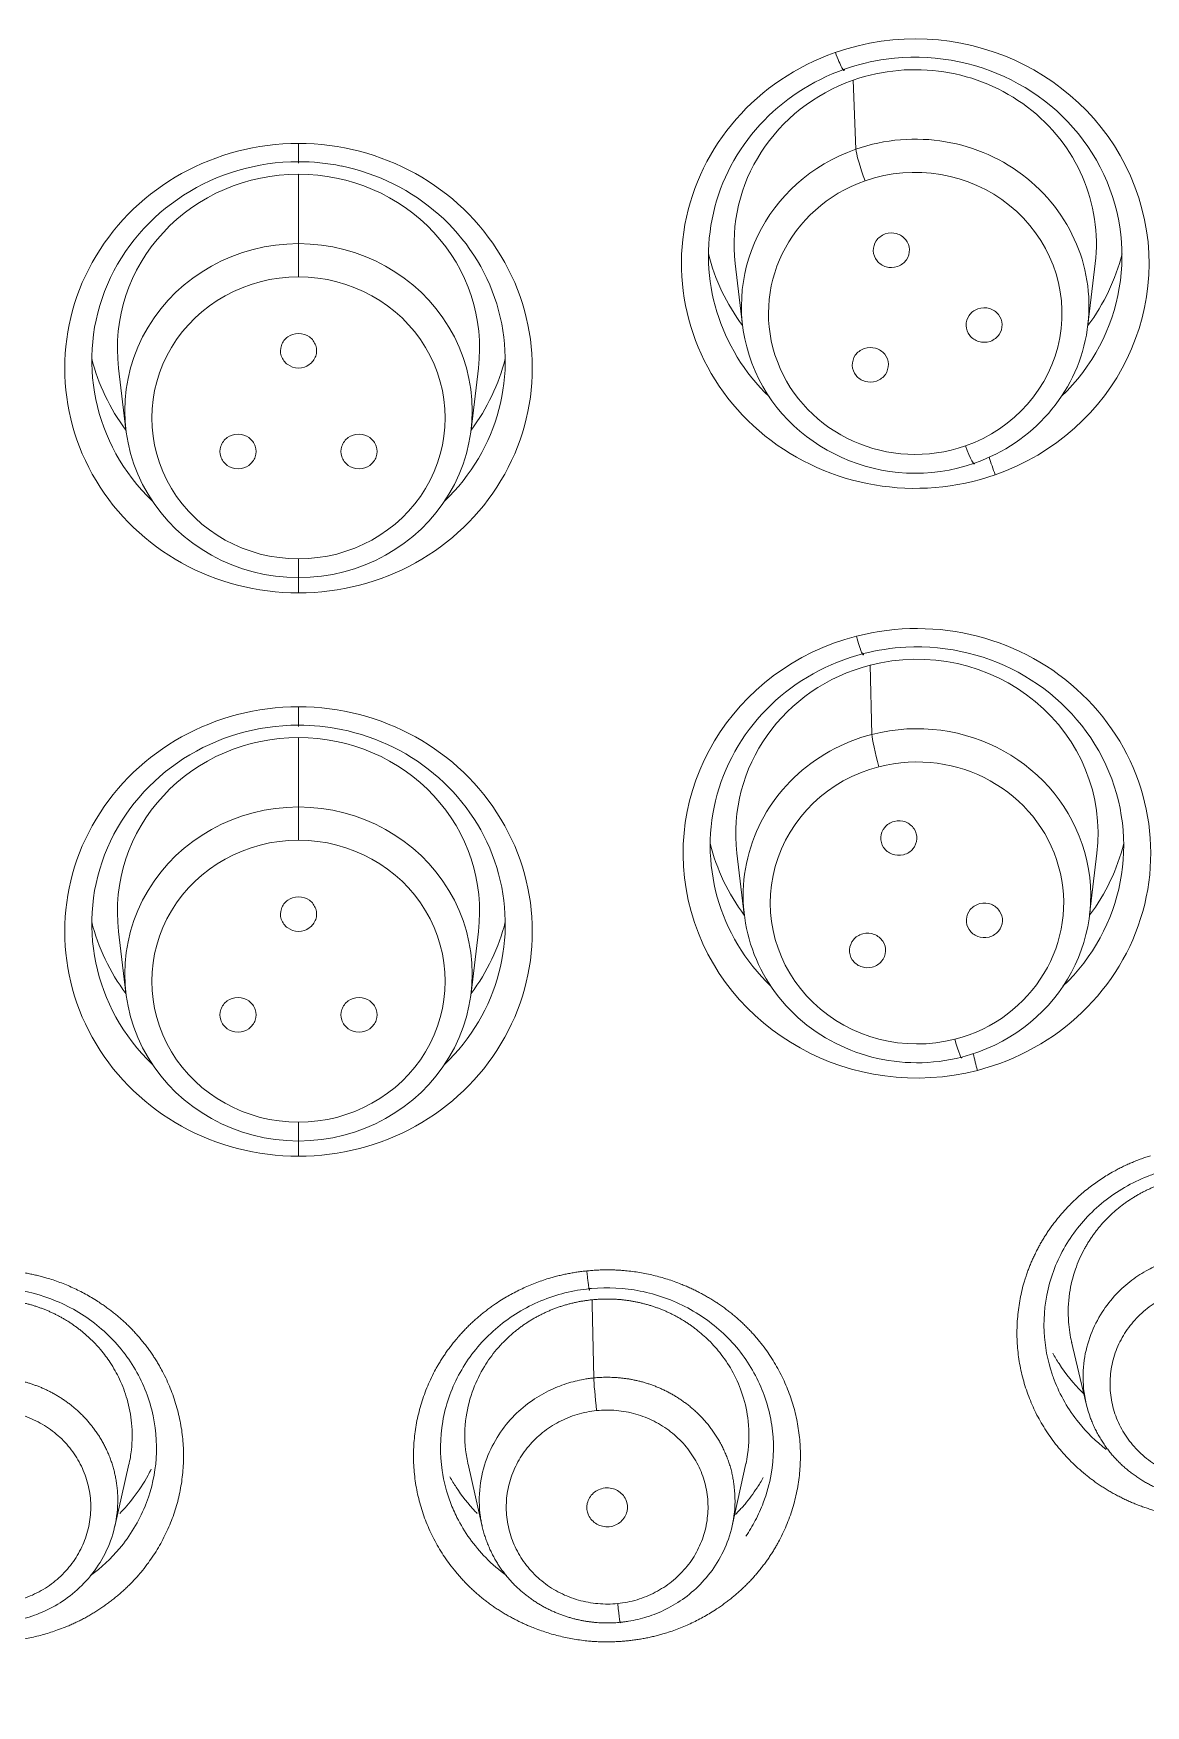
# Model space of a CAD drawing. Extents: x 19821 to 22981, y -91 to 2224.
# Drawn here: x 20741.99 to 20754.33, y 1179.02 to 1197.56 of the extents above; entities that cross this region are included whole.
import ezdxf

# ---------------------------------------------------------------- set-up
doc = ezdxf.new("R2010")
doc.units = 0
doc.header["$LTSCALE"] = 10
doc.header["$MEASUREMENT"] = 0
doc.layers.add('1', color=7, linetype='CONTINUOUS')

msp = doc.modelspace()

# ---------------------------------------------------------------- linework, layer by layer
at = {"layer": '1', "color": 7, "linetype": 'Continuous', "lineweight": 13}
for p, q in [((20751.084, 1197.043), (20751.112, 1196.277)), ((20744.931, 1196.124), (20744.931, 1196.341)), ((20744.931, 1196), (20744.931, 1195.23)), ((20744.931, 1195.23), (20744.931, 1194.861)), ((20744.931, 1191.515), (20744.931, 1191.733)), ((20744.931, 1191.356), (20744.931, 1191.524)), ((20751.27, 1190.554), (20751.291, 1189.786)), ((20744.931, 1189.875), (20744.931, 1190.093)), ((20744.931, 1189.752), (20744.931, 1188.981)), ((20744.931, 1188.981), (20744.931, 1188.613)), ((20744.931, 1185.267), (20744.931, 1185.484)), ((20744.931, 1185.107), (20744.931, 1185.276))]:
    msp.add_line(p, q, dxfattribs=at)
at = {"layer": '1', "color": 7, "linetype": 'Continuous', "lineweight": 18}
for p, q in [((20749.775, 1195.009), (20749.857, 1194.326)), ((20753.686, 1194.326), (20753.767, 1195.009)), ((20742.935, 1193.849), (20743.016, 1193.166)), ((20746.846, 1193.166), (20746.927, 1193.849)), ((20749.794, 1188.469), (20749.875, 1187.786)), ((20753.704, 1187.786), (20753.786, 1188.469)), ((20742.935, 1187.601), (20743.016, 1186.918)), ((20746.846, 1186.918), (20746.927, 1187.601)), ((20753.505, 1183.049), (20753.667, 1182.36)), ((20742.893, 1181), (20743.051, 1181.691)), ((20746.811, 1181.691), (20746.969, 1181)), ((20749.741, 1181.008), (20749.894, 1181.701))]:
    msp.add_line(p, q, dxfattribs=at)
for centre, major_axis, ratio, start_param, end_param in [((20744.931, 1212.247), (-60.5, 0), 0.961262, 4.72417, 7.004197), ((20744.931, 1212.247), (-60.5, 0), 0.961262, 2.420581, 4.712389), ((20744.931, 1212.384), (60, 0), 0.961262, 1.582577, 4.712389), ((20744.931, 1212.384), (60, 0), 0.961262, 4.72417, 7.853982), ((20744.931, 1212.384), (-59.925, 0), 0.961262, 4.712389, 7.853982), ((20744.931, 1212.384), (-59.925, 0), 0.961262, 1.570796, 4.712389), ((20751.771, 1195.093), (2.293, 0), 0.961262, 5.496749, 7.995196), ((20751.771, 1195.093), (2.293, 0), 0.961262, 1.919862, 3.928054), ((20751.771, 1195.093), (2.293, 0), 0.961262, 1.71201, 1.919862), ((20751.771, 1195.228), (-2.009, 0), 0.961262, 3.027666, 5.061455), ((20751.771, 1195.228), (-2.009, 0), 0.961262, 5.061455, 6.397172), ((20751.771, 1194.536), (-1.927, 0), 0.961262, 1.919862, 5.061455), ((20751.771, 1194.536), (-1.927, 0), 0.961262, 5.061455, 8.203047), ((20744.931, 1193.934), (2.293, 0), 0.961262, 1.570796, 3.928057), ((20744.931, 1193.934), (2.293, 0), 0.961262, 1.362944, 1.570796), ((20744.931, 1193.934), (2.293, 0), 0.961262, 5.496752, 7.64613), ((20744.931, 1194.069), (-2.009, 0), 0.961262, 4.712389, 6.397117), ((20744.931, 1194.069), (-2.009, 0), 0.961262, 3.027661, 4.712389), ((20744.931, 1193.377), (-1.927, 0), 0.961262, 4.712389, 7.853982), ((20744.931, 1193.377), (-1.927, 0), 0.961262, 1.570796, 4.712389), ((20751.771, 1195.646), (2.359, 0), 0.961262, 3.377905, 3.765548), ((20751.771, 1195.646), (2.359, 0), 0.961262, 5.659241, 6.046884), ((20744.931, 1194.487), (2.359, 0), 0.961262, 3.37785, 3.765543), ((20744.931, 1194.487), (2.359, 0), 0.961262, 5.659236, 6.046928), ((20751.79, 1188.553), (2.293, 0), 0.961262, 1.832596, 3.92802), ((20751.79, 1188.553), (2.293, 0), 0.961262, 1.624744, 1.832596), ((20751.79, 1188.689), (-2.009, 0), 0.961262, 3.027628, 4.974188), ((20751.79, 1188.553), (2.293, 0), 0.961262, 5.496715, 7.907929), ((20751.79, 1188.689), (-2.009, 0), 0.961262, 4.974188, 6.397183), ((20751.79, 1187.997), (-1.927, 0), 0.961262, 1.832596, 4.974188), ((20744.931, 1187.685), (2.293, 0), 0.961262, 1.570796, 3.928057), ((20744.931, 1187.821), (-2.009, 0), 0.961262, 4.712389, 6.397117), ((20744.931, 1187.685), (2.293, 0), 0.961262, 1.362944, 1.570796), ((20744.931, 1187.821), (-2.009, 0), 0.961262, 3.027661, 4.712389), ((20744.931, 1187.685), (2.293, 0), 0.961262, 5.496706, 7.64613), ((20751.79, 1187.997), (-1.927, 0), 0.961262, 4.974188, 8.115781), ((20744.931, 1187.129), (-1.927, 0), 0.961262, 4.712389, 7.853982), ((20744.931, 1187.129), (-1.927, 0), 0.961262, 1.570796, 4.712389), ((20751.79, 1189.106), (2.359, 0), 0.961262, 3.377916, 3.765559), ((20751.79, 1189.106), (2.359, 0), 0.961262, 5.659252, 6.046895), ((20744.931, 1188.238), (2.359, 0), 0.961262, 3.37785, 3.765543), ((20744.931, 1188.238), (2.359, 0), 0.961262, 5.659236, 6.046928), ((20748.237, 1182.369), (0.03, -0.298), 0.028837, 3.490591, 4.990125), ((20748.471, 1180.229), (-0.03, 0.298), 0.028787, 1.848666, 3.365644)]:
    msp.add_ellipse(centre, major_axis=major_axis, ratio=ratio, start_param=start_param, end_param=end_param, dxfattribs=at)
at = {"layer": '1', "color": 7, "linetype": 'Continuous', "lineweight": 13}
for centre, major_axis, ratio, start_param, end_param in [((20744.931, 1212.247), (59.425, 0), 0.961262, 1.570796, 4.70194), ((20744.931, 1212.247), (-59.425, 0), 0.961262, 1.570796, 4.70194), ((20744.931, 1212.247), (57.948, 0), 0.961262, 1.579187, 4.712389), ((20744.931, 1212.247), (-57.948, 0), 0.961262, 1.579187, 4.712389), ((20744.931, 1212.291), (57.403, 0), 0.961262, 1.579486, 4.712389), ((20744.931, 1212.291), (57.403, 0), 0.961262, 4.721079, 7.853982), ((20751.771, 1195.008), (2.593, 0), 0.961262, 5.061455, 8.203047), ((20751.771, 1195.008), (2.593, 0), 0.961262, 1.919862, 5.061455), ((20750.885, 1197.433), (0.099, -0.283), 0.094274, 4.97559, 6.578984), ((20744.931, 1193.848), (2.593, 0), 0.961262, 1.570796, 4.712389), ((20744.931, 1193.848), (2.593, 0), 0.961262, 4.712389, 7.853982), ((20751.215, 1196.009), (-0.099, 0.283), 0.094274, 0.295799, 1.833998), ((20751.771, 1194.456), (-1.627, 0), 0.961262, 1.919862, 5.061455), ((20751.771, 1194.456), (-1.627, 0), 0.961262, 5.061455, 8.203047), ((20744.931, 1193.297), (-1.627, 0), 0.961262, 4.712389, 7.853982), ((20744.931, 1193.297), (-1.627, 0), 0.961262, 1.570796, 4.712389), ((20752.328, 1193.069), (0.099, -0.283), 0.094274, 4.97559, 6.51379), ((20752.658, 1192.748), (-0.099, 0.283), 0.094274, 1.131111, 1.833998), ((20751.79, 1188.468), (2.593, 0), 0.961262, 4.974188, 8.115781), ((20751.79, 1188.468), (2.593, 0), 0.961262, 1.832596, 4.974188), ((20751.119, 1190.958), (0.075, -0.291), 0.07134, 4.98259, 6.585984), ((20744.931, 1187.6), (2.593, 0), 0.961262, 1.570796, 4.712389), ((20744.931, 1187.6), (2.593, 0), 0.961262, 4.712389, 7.853982), ((20751.369, 1189.511), (-0.075, 0.291), 0.07134, 0.302798, 1.840998), ((20751.79, 1187.917), (-1.627, 0), 0.961262, 1.832596, 4.974188), ((20751.79, 1187.917), (-1.627, 0), 0.961262, 4.974188, 8.115781), ((20744.931, 1187.049), (-1.627, 0), 0.961262, 4.712389, 7.853982), ((20744.931, 1187.049), (-1.627, 0), 0.961262, 1.570796, 4.712389), ((20752.211, 1186.488), (0.075, -0.291), 0.07134, 4.98259, 6.520789), ((20752.461, 1186.143), (-0.075, 0.291), 0.07134, 1.19696, 1.840998)]:
    msp.add_ellipse(centre, major_axis=major_axis, ratio=ratio, start_param=start_param, end_param=end_param, dxfattribs=at)
at = {"layer": '1', "color": 7, "linetype": 'Continuous', "lineweight": 18}
for points in [[(20751.438, 1195.337), (20751.394, 1195.319), (20751.329, 1195.271), (20751.293, 1195.147), (20751.336, 1195.033), (20751.446, 1194.959), (20751.528, 1194.963), (20751.575, 1194.976)], [(20751.575, 1194.976), (20751.619, 1194.994), (20751.684, 1195.042), (20751.719, 1195.165), (20751.677, 1195.28), (20751.567, 1195.354), (20751.484, 1195.35), (20751.438, 1195.337)], [(20752.466, 1194.508), (20752.422, 1194.489), (20752.357, 1194.442), (20752.322, 1194.318), (20752.364, 1194.204), (20752.474, 1194.13), (20752.557, 1194.133), (20752.603, 1194.146)], [(20752.603, 1194.146), (20752.647, 1194.165), (20752.712, 1194.212), (20752.747, 1194.336), (20752.705, 1194.45), (20752.595, 1194.524), (20752.513, 1194.521), (20752.466, 1194.508)], [(20744.931, 1194.234), (20744.883, 1194.231), (20744.805, 1194.208), (20744.728, 1194.103), (20744.727, 1193.982), (20744.804, 1193.876), (20744.883, 1193.853), (20744.931, 1193.85)], [(20744.931, 1193.85), (20744.979, 1193.853), (20745.057, 1193.876), (20745.134, 1193.98), (20745.135, 1194.102), (20745.058, 1194.207), (20744.979, 1194.231), (20744.931, 1194.234)], [(20751.205, 1194.066), (20751.161, 1194.048), (20751.096, 1194), (20751.06, 1193.877), (20751.103, 1193.762), (20751.213, 1193.688), (20751.295, 1193.692), (20751.342, 1193.705)], [(20751.342, 1193.705), (20751.385, 1193.723), (20751.45, 1193.771), (20751.486, 1193.895), (20751.444, 1194.009), (20751.333, 1194.083), (20751.251, 1194.079), (20751.205, 1194.066)], [(20744.26, 1193.117), (20744.212, 1193.114), (20744.134, 1193.09), (20744.057, 1192.986), (20744.056, 1192.865), (20744.133, 1192.759), (20744.212, 1192.735), (20744.26, 1192.732)], [(20744.26, 1192.732), (20744.308, 1192.735), (20744.386, 1192.758), (20744.463, 1192.863), (20744.464, 1192.984), (20744.387, 1193.09), (20744.308, 1193.114), (20744.26, 1193.117)], [(20745.602, 1193.117), (20745.554, 1193.114), (20745.476, 1193.09), (20745.399, 1192.986), (20745.398, 1192.865), (20745.475, 1192.759), (20745.554, 1192.735), (20745.602, 1192.732)], [(20745.602, 1192.732), (20745.65, 1192.735), (20745.728, 1192.758), (20745.805, 1192.863), (20745.806, 1192.984), (20745.729, 1193.09), (20745.65, 1193.114), (20745.602, 1193.117)], [(20751.537, 1188.822), (20751.492, 1188.807), (20751.423, 1188.765), (20751.376, 1188.645), (20751.408, 1188.528), (20751.511, 1188.445), (20751.594, 1188.442), (20751.641, 1188.451)], [(20751.641, 1188.451), (20751.686, 1188.465), (20751.755, 1188.507), (20751.802, 1188.627), (20751.77, 1188.745), (20751.667, 1188.828), (20751.585, 1188.831), (20751.537, 1188.822)], [(20744.931, 1187.986), (20744.883, 1187.983), (20744.805, 1187.96), (20744.728, 1187.855), (20744.727, 1187.734), (20744.804, 1187.628), (20744.883, 1187.605), (20744.931, 1187.601)], [(20744.931, 1187.601), (20744.979, 1187.604), (20745.057, 1187.628), (20745.134, 1187.732), (20745.135, 1187.854), (20745.058, 1187.959), (20744.979, 1187.983), (20744.931, 1187.986)], [(20752.487, 1187.91), (20752.441, 1187.895), (20752.372, 1187.853), (20752.325, 1187.733), (20752.358, 1187.615), (20752.46, 1187.532), (20752.543, 1187.529), (20752.59, 1187.538)], [(20752.59, 1187.538), (20752.635, 1187.553), (20752.704, 1187.595), (20752.751, 1187.715), (20752.719, 1187.832), (20752.616, 1187.915), (20752.534, 1187.919), (20752.487, 1187.91)], [(20751.19, 1187.576), (20751.145, 1187.561), (20751.076, 1187.519), (20751.029, 1187.399), (20751.061, 1187.281), (20751.164, 1187.199), (20751.246, 1187.195), (20751.293, 1187.204)], [(20751.293, 1187.204), (20751.339, 1187.219), (20751.408, 1187.261), (20751.455, 1187.381), (20751.423, 1187.498), (20751.32, 1187.581), (20751.237, 1187.585), (20751.19, 1187.576)], [(20744.26, 1186.868), (20744.212, 1186.866), (20744.134, 1186.842), (20744.057, 1186.738), (20744.056, 1186.616), (20744.133, 1186.511), (20744.212, 1186.487), (20744.26, 1186.484)], [(20744.26, 1186.484), (20744.308, 1186.487), (20744.386, 1186.51), (20744.463, 1186.615), (20744.464, 1186.736), (20744.387, 1186.842), (20744.308, 1186.865), (20744.26, 1186.868)], [(20745.602, 1186.868), (20745.554, 1186.866), (20745.476, 1186.842), (20745.399, 1186.738), (20745.398, 1186.616), (20745.475, 1186.511), (20745.554, 1186.487), (20745.602, 1186.484)], [(20745.602, 1186.484), (20745.65, 1186.487), (20745.728, 1186.51), (20745.805, 1186.615), (20745.806, 1186.736), (20745.729, 1186.842), (20745.65, 1186.865), (20745.602, 1186.868)], [(20748.331, 1181.429), (20748.278, 1181.42), (20748.193, 1181.385), (20748.119, 1181.259), (20748.133, 1181.123), (20748.233, 1181.014), (20748.324, 1180.996), (20748.378, 1180.998)], [(20748.378, 1180.998), (20748.431, 1181.007), (20748.515, 1181.042), (20748.589, 1181.168), (20748.575, 1181.304), (20748.476, 1181.413), (20748.385, 1181.431), (20748.331, 1181.429)]]:
    msp.add_open_spline(points, degree=3, dxfattribs=at)
at = {"layer": '1', "color": 7, "linetype": 'Continuous', "lineweight": 13}
for points, degree, knots in [([(20755.708, 1181.191), (20755.301, 1181.064), (20754.669, 1181.112), (20754.26, 1181.222), (20754.071, 1181.314), (20753.692, 1181.5), (20753.135, 1182.126), (20752.872, 1182.907), (20752.94, 1183.726), (20753.134, 1184.09), (20753.229, 1184.27), (20753.361, 1184.43), (20753.491, 1184.588), (20753.974, 1184.987), (20754.382, 1185.114)], 2, [0, 0, 0, 0.125, 0.1875, 0.25, 0.25, 0.375, 0.5, 0.625, 0.75, 0.75, 0.8125, 0.8125, 0.875, 1, 1, 1]), ([(20741.734, 1183.836), (20742.159, 1183.793), (20742.716, 1183.502), (20743.044, 1183.242), (20743.177, 1183.084), (20743.445, 1182.766), (20743.689, 1181.976), (20743.599, 1181.16), (20743.19, 1180.438), (20742.859, 1180.181), (20742.696, 1180.054), (20742.508, 1179.959), (20742.321, 1179.866), (20741.712, 1179.69), (20741.286, 1179.733)], 2, [0, 0, 0, 0.125, 0.1875, 0.25, 0.25, 0.375, 0.5, 0.625, 0.75, 0.75, 0.8125, 0.8125, 0.875, 1, 1, 1]), ([(20748.576, 1179.733), (20748.151, 1179.69), (20747.543, 1179.865), (20747.167, 1180.053), (20747.002, 1180.181), (20746.671, 1180.439), (20746.262, 1181.163), (20746.174, 1181.979), (20746.417, 1182.767), (20746.686, 1183.084), (20746.818, 1183.241), (20746.981, 1183.371), (20747.143, 1183.5), (20747.701, 1183.793), (20748.128, 1183.836)], 2, [0, 0, 0, 0.125, 0.1875, 0.25, 0.25, 0.375, 0.5, 0.625, 0.75, 0.75, 0.8125, 0.8125, 0.875, 1, 1, 1]), ([(20748.128, 1183.836), (20748.553, 1183.879), (20749.161, 1183.705), (20749.537, 1183.516), (20749.702, 1183.389), (20750.033, 1183.131), (20750.442, 1182.407), (20750.53, 1181.591), (20750.287, 1180.803), (20750.019, 1180.486), (20749.887, 1180.329), (20749.723, 1180.199), (20749.561, 1180.07), (20749.003, 1179.776), (20748.576, 1179.733)], 2, [0, 0, 0, 0.125, 0.1875, 0.25, 0.25, 0.375, 0.5, 0.625, 0.75, 0.75, 0.8125, 0.8125, 0.875, 1, 1, 1]), ([(20755.396, 1181.562), (20755.326, 1181.54), (20755.255, 1181.525), (20755.109, 1181.508), (20755.036, 1181.507), (20754.89, 1181.518), (20754.817, 1181.53), (20754.676, 1181.569), (20754.608, 1181.594), (20754.477, 1181.658), (20754.415, 1181.696), (20754.3, 1181.784), (20754.247, 1181.833), (20754.152, 1181.94), (20754.11, 1181.998), (20754.038, 1182.12), (20754.009, 1182.185), (20753.964, 1182.319), (20753.948, 1182.388), (20753.931, 1182.528), (20753.929, 1182.599), (20753.941, 1182.739), (20753.954, 1182.809), (20753.993, 1182.944), (20754.02, 1183.01), (20754.087, 1183.136), (20754.126, 1183.195), (20754.217, 1183.306), (20754.268, 1183.357), (20754.379, 1183.448), (20754.44, 1183.489), (20754.568, 1183.557), (20754.635, 1183.586), (20754.705, 1183.608)], 3, [0, 0, 0, 0, 0.0625, 0.0625, 0.125, 0.125, 0.1875, 0.1875, 0.25, 0.25, 0.3125, 0.3125, 0.375, 0.375, 0.4375, 0.4375, 0.5, 0.5, 0.5625, 0.5625, 0.625, 0.625, 0.6875, 0.6875, 0.75, 0.75, 0.8125, 0.8125, 0.875, 0.875, 0.9375, 0.9375, 1, 1, 1, 1]), ([(20753.889, 1181.856), (20753.775, 1181.944), (20753.54, 1182.174), (20753.365, 1182.478), (20753.296, 1182.671), (20753.289, 1182.692)], 3, [0, 0, 0, 0, 0.40712, 0.936149, 1, 1, 1, 1]), ([(20741.625, 1182.286), (20741.698, 1182.279), (20741.77, 1182.264), (20741.91, 1182.223), (20741.978, 1182.195), (20742.106, 1182.128), (20742.167, 1182.088), (20742.28, 1181.998), (20742.331, 1181.948), (20742.424, 1181.839), (20742.464, 1181.779), (20742.532, 1181.655), (20742.56, 1181.589), (20742.602, 1181.454), (20742.616, 1181.385), (20742.629, 1181.245), (20742.628, 1181.174), (20742.613, 1181.034), (20742.598, 1180.965), (20742.555, 1180.83), (20742.526, 1180.765), (20742.456, 1180.641), (20742.415, 1180.583), (20742.321, 1180.475), (20742.269, 1180.425), (20742.155, 1180.336), (20742.094, 1180.297), (20741.964, 1180.232), (20741.896, 1180.205), (20741.756, 1180.165), (20741.683, 1180.152), (20741.537, 1180.139), (20741.464, 1180.139), (20741.391, 1180.147)], 3, [0, 0, 0, 0, 0.0625, 0.0625, 0.125, 0.125, 0.1875, 0.1875, 0.25, 0.25, 0.3125, 0.3125, 0.375, 0.375, 0.4375, 0.4375, 0.5, 0.5, 0.5625, 0.5625, 0.625, 0.625, 0.6875, 0.6875, 0.75, 0.75, 0.8125, 0.8125, 0.875, 0.875, 0.9375, 0.9375, 1, 1, 1, 1]), ([(20748.471, 1180.147), (20748.398, 1180.139), (20748.325, 1180.139), (20748.179, 1180.152), (20748.106, 1180.165), (20747.966, 1180.205), (20747.898, 1180.232), (20747.768, 1180.297), (20747.707, 1180.336), (20747.593, 1180.425), (20747.541, 1180.475), (20747.447, 1180.583), (20747.406, 1180.641), (20747.336, 1180.765), (20747.307, 1180.83), (20747.264, 1180.965), (20747.249, 1181.034), (20747.234, 1181.174), (20747.233, 1181.245), (20747.246, 1181.385), (20747.26, 1181.454), (20747.302, 1181.589), (20747.33, 1181.655), (20747.398, 1181.779), (20747.438, 1181.839), (20747.531, 1181.948), (20747.582, 1181.998), (20747.695, 1182.088), (20747.756, 1182.128), (20747.884, 1182.195), (20747.952, 1182.223), (20748.092, 1182.264), (20748.164, 1182.279), (20748.237, 1182.286)], 3, [0, 0, 0, 0, 0.0625, 0.0625, 0.125, 0.125, 0.1875, 0.1875, 0.25, 0.25, 0.3125, 0.3125, 0.375, 0.375, 0.4375, 0.4375, 0.5, 0.5, 0.5625, 0.5625, 0.625, 0.625, 0.6875, 0.6875, 0.75, 0.75, 0.8125, 0.8125, 0.875, 0.875, 0.9375, 0.9375, 1, 1, 1, 1]), ([(20748.237, 1182.286), (20748.31, 1182.293), (20748.383, 1182.294), (20748.529, 1182.281), (20748.602, 1182.268), (20748.742, 1182.228), (20748.81, 1182.201), (20748.94, 1182.135), (20749.001, 1182.097), (20749.115, 1182.008), (20749.167, 1181.958), (20749.261, 1181.85), (20749.302, 1181.791), (20749.372, 1181.668), (20749.401, 1181.603), (20749.444, 1181.468), (20749.459, 1181.399), (20749.474, 1181.259), (20749.475, 1181.188), (20749.461, 1181.048), (20749.448, 1180.978), (20749.406, 1180.843), (20749.378, 1180.778), (20749.31, 1180.653), (20749.27, 1180.594), (20749.177, 1180.485), (20749.126, 1180.434), (20749.013, 1180.344), (20748.952, 1180.305), (20748.824, 1180.238), (20748.756, 1180.21), (20748.616, 1180.168), (20748.544, 1180.154), (20748.471, 1180.147)], 3, [0, 0, 0, 0, 0.0625, 0.0625, 0.125, 0.125, 0.1875, 0.1875, 0.25, 0.25, 0.3125, 0.3125, 0.375, 0.375, 0.4375, 0.4375, 0.5, 0.5, 0.5625, 0.5625, 0.625, 0.625, 0.6875, 0.6875, 0.75, 0.75, 0.8125, 0.8125, 0.875, 0.875, 0.9375, 0.9375, 1, 1, 1, 1]), ([(20743.246, 1181.268), (20743.24, 1181.254), (20743.168, 1181.07), (20742.988, 1180.772), (20742.743, 1180.544), (20742.624, 1180.457)], 3, [0, 0, 0, 0, 0.044102, 0.577829, 1, 1, 1, 1]), ([(20747.239, 1180.456), (20747.156, 1180.516), (20746.938, 1180.705), (20746.735, 1180.988), (20746.638, 1181.21), (20746.617, 1181.266)], 3, [0, 0, 0, 0, 0.292946, 0.826503, 1, 1, 1, 1]), ([(20750.086, 1181.264), (20750.061, 1181.197), (20750.003, 1181.069), (20749.93, 1180.949), (20749.892, 1180.893)], 3, [0, 0, 0, 0, 0.515777, 1, 1, 1, 1])]:
    msp.add_open_spline(points, degree=degree, knots=knots, dxfattribs=at)
at = {"layer": '1', "color": 7, "linetype": 'Continuous', "lineweight": 18}
for points, knots in [([(20753.289, 1182.692), (20753.238, 1182.843), (20753.174, 1183.182), (20753.233, 1183.708), (20753.465, 1184.212), (20753.844, 1184.626), (20754.211, 1184.838), (20754.431, 1184.916), (20754.474, 1184.929)], [0, 0, 0, 0, 0.1717, 0.367031, 0.562229, 0.757585, 0.953438, 1, 1, 1, 1]), ([(20753.507, 1183.042), (20753.489, 1183.116), (20753.461, 1183.299), (20753.471, 1183.575), (20753.536, 1183.843), (20753.607, 1184.004), (20753.649, 1184.083), (20753.66, 1184.102), (20753.671, 1184.12), (20753.681, 1184.139), (20753.693, 1184.157), (20753.704, 1184.175), (20753.716, 1184.192), (20753.728, 1184.21), (20753.74, 1184.228), (20753.752, 1184.245), (20753.765, 1184.262), (20753.778, 1184.279), (20753.791, 1184.296), (20753.804, 1184.312), (20753.817, 1184.328), (20753.831, 1184.344), (20753.845, 1184.36), (20753.859, 1184.376), (20753.874, 1184.392), (20753.888, 1184.407), (20753.903, 1184.422), (20753.918, 1184.437), (20753.933, 1184.451), (20753.948, 1184.466), (20753.964, 1184.48), (20753.98, 1184.494), (20753.996, 1184.508), (20754.012, 1184.522), (20754.028, 1184.535), (20754.044, 1184.548), (20754.061, 1184.561), (20754.078, 1184.573), (20754.094, 1184.586), (20754.111, 1184.598), (20754.129, 1184.61), (20754.146, 1184.622), (20754.163, 1184.633), (20754.181, 1184.644), (20754.199, 1184.655), (20754.217, 1184.666), (20754.235, 1184.677), (20754.253, 1184.687), (20754.271, 1184.697), (20754.289, 1184.707), (20754.308, 1184.716), (20754.326, 1184.726), (20754.345, 1184.735), (20754.364, 1184.743), (20754.383, 1184.752), (20754.402, 1184.76), (20754.421, 1184.768), (20754.44, 1184.776), (20754.459, 1184.783), (20754.479, 1184.791), (20754.498, 1184.798), (20754.517, 1184.805), (20754.537, 1184.811), (20754.55, 1184.815), (20754.557, 1184.817)], [0, 0, 0, 0, 0.102358, 0.245415, 0.367563, 0.468764, 0.478221, 0.487668, 0.497104, 0.506529, 0.515944, 0.525349, 0.534743, 0.544127, 0.553501, 0.562864, 0.572216, 0.581558, 0.59089, 0.600211, 0.609522, 0.618823, 0.628112, 0.637392, 0.646661, 0.65592, 0.665168, 0.674405, 0.683633, 0.69285, 0.702056, 0.711252, 0.720437, 0.729612, 0.738777, 0.747931, 0.757075, 0.766208, 0.775331, 0.784443, 0.793545, 0.802636, 0.811717, 0.820788, 0.829848, 0.838897, 0.847936, 0.856965, 0.865983, 0.874991, 0.883988, 0.892975, 0.901951, 0.910917, 0.919873, 0.928817, 0.937752, 0.946676, 0.955589, 0.964492, 0.973385, 0.982267, 0.991139, 1, 1, 1, 1]), ([(20754.612, 1183.958), (20754.606, 1183.956), (20754.594, 1183.952), (20754.577, 1183.946), (20754.56, 1183.941), (20754.544, 1183.935), (20754.473, 1183.908), (20754.345, 1183.849), (20754.165, 1183.734), (20753.99, 1183.577), (20753.832, 1183.375), (20753.707, 1183.128), (20753.632, 1182.84), (20753.626, 1182.521), (20753.681, 1182.287), (20753.737, 1182.147), (20753.76, 1182.095), (20753.786, 1182.044), (20753.813, 1181.995), (20753.842, 1181.947), (20753.873, 1181.901), (20753.905, 1181.857), (20753.939, 1181.814), (20753.974, 1181.774), (20754.011, 1181.734), (20754.048, 1181.697), (20754.087, 1181.661), (20754.127, 1181.627), (20754.167, 1181.595), (20754.209, 1181.565), (20754.251, 1181.536), (20754.293, 1181.509), (20754.336, 1181.484), (20754.38, 1181.461), (20754.424, 1181.439), (20754.468, 1181.419), (20754.512, 1181.401), (20754.557, 1181.384), (20754.601, 1181.369), (20754.646, 1181.356), (20754.69, 1181.344), (20754.735, 1181.333), (20754.779, 1181.324), (20754.823, 1181.317), (20754.866, 1181.311), (20754.909, 1181.306), (20754.952, 1181.302), (20754.994, 1181.3), (20755.036, 1181.299), (20755.077, 1181.299), (20755.118, 1181.301), (20755.158, 1181.303), (20755.198, 1181.307), (20755.236, 1181.311), (20755.275, 1181.316), (20755.312, 1181.323), (20755.349, 1181.33), (20755.385, 1181.338), (20755.42, 1181.346), (20755.455, 1181.356), (20755.477, 1181.363), (20755.489, 1181.366)], [0, 0, 0, 0, 0.004262, 0.008395, 0.012399, 0.016275, 0.020023, 0.063396, 0.11187, 0.165439, 0.224102, 0.287854, 0.356693, 0.430613, 0.509612, 0.522992, 0.536251, 0.549389, 0.562406, 0.575303, 0.588079, 0.600733, 0.613267, 0.625681, 0.637973, 0.650145, 0.662195, 0.674125, 0.685934, 0.697622, 0.709189, 0.720636, 0.731961, 0.743166, 0.75425, 0.765213, 0.776055, 0.786776, 0.797376, 0.807856, 0.818215, 0.828452, 0.838569, 0.848565, 0.85844, 0.868194, 0.877828, 0.88734, 0.896732, 0.906002, 0.915152, 0.924181, 0.933089, 0.941876, 0.950542, 0.959087, 0.967512, 0.975815, 0.983998, 0.992059, 1, 1, 1, 1]), ([(20741.703, 1183.639), (20741.71, 1183.638), (20741.896, 1183.618), (20742.263, 1183.523), (20742.741, 1183.234), (20743.111, 1182.813), (20743.331, 1182.303), (20743.38, 1181.769), (20743.305, 1181.425), (20743.246, 1181.268)], [0, 0, 0, 0, 0.006211, 0.168146, 0.336882, 0.506233, 0.675476, 0.844744, 1, 1, 1, 1]), ([(20746.617, 1181.266), (20746.574, 1181.381), (20746.496, 1181.678), (20746.502, 1182.169), (20746.681, 1182.692), (20747.017, 1183.139), (20747.477, 1183.468), (20747.882, 1183.603), (20748.114, 1183.634), (20748.159, 1183.639)], [0, 0, 0, 0, 0.114075, 0.283086, 0.452147, 0.621095, 0.790177, 0.959696, 1, 1, 1, 1]), ([(20748.159, 1183.639), (20748.166, 1183.639), (20748.353, 1183.657), (20748.733, 1183.638), (20749.263, 1183.449), (20749.716, 1183.111), (20750.041, 1182.657), (20750.208, 1182.13), (20750.203, 1181.651), (20750.126, 1181.367), (20750.086, 1181.264)], [0, 0, 0, 0, 0.005651, 0.150997, 0.302038, 0.453629, 0.605121, 0.756636, 0.908131, 1, 1, 1, 1]), ([(20741.675, 1183.516), (20741.688, 1183.514), (20741.714, 1183.512), (20741.752, 1183.506), (20741.79, 1183.5), (20741.828, 1183.493), (20741.866, 1183.485), (20741.904, 1183.476), (20741.942, 1183.466), (20741.98, 1183.455), (20742.017, 1183.444), (20742.054, 1183.431), (20742.091, 1183.418), (20742.128, 1183.403), (20742.164, 1183.388), (20742.2, 1183.371), (20742.236, 1183.354), (20742.271, 1183.336), (20742.306, 1183.317), (20742.34, 1183.297), (20742.374, 1183.277), (20742.407, 1183.255), (20742.44, 1183.232), (20742.473, 1183.209), (20742.504, 1183.185), (20742.536, 1183.16), (20742.566, 1183.134), (20742.596, 1183.107), (20742.625, 1183.08), (20742.654, 1183.052), (20742.682, 1183.023), (20742.709, 1182.993), (20742.766, 1182.927), (20742.852, 1182.812), (20742.955, 1182.629), (20743.039, 1182.404), (20743.09, 1182.139), (20743.088, 1181.893), (20743.062, 1181.739), (20743.049, 1181.684)], [0, 0, 0, 0, 0.014588, 0.029207, 0.043859, 0.058543, 0.07326, 0.088008, 0.102789, 0.117601, 0.132446, 0.147323, 0.162232, 0.177173, 0.192146, 0.207152, 0.222189, 0.237259, 0.25236, 0.267494, 0.28266, 0.297858, 0.313088, 0.32835, 0.343644, 0.35897, 0.374329, 0.389719, 0.405141, 0.420596, 0.436082, 0.4516, 0.467151, 0.536906, 0.618461, 0.711806, 0.816927, 0.933811, 1, 1, 1, 1]), ([(20746.813, 1181.684), (20746.8, 1181.739), (20746.77, 1181.916), (20746.775, 1182.204), (20746.856, 1182.517), (20746.978, 1182.766), (20747.082, 1182.91), (20747.141, 1182.979), (20747.155, 1182.995), (20747.17, 1183.011), (20747.184, 1183.027), (20747.199, 1183.042), (20747.214, 1183.058), (20747.229, 1183.073), (20747.245, 1183.088), (20747.26, 1183.102), (20747.276, 1183.117), (20747.292, 1183.131), (20747.309, 1183.145), (20747.325, 1183.159), (20747.342, 1183.172), (20747.358, 1183.185), (20747.375, 1183.198), (20747.392, 1183.211), (20747.41, 1183.224), (20747.427, 1183.236), (20747.444, 1183.248), (20747.462, 1183.26), (20747.48, 1183.271), (20747.498, 1183.283), (20747.516, 1183.294), (20747.534, 1183.305), (20747.553, 1183.315), (20747.571, 1183.325), (20747.59, 1183.335), (20747.609, 1183.345), (20747.628, 1183.355), (20747.647, 1183.364), (20747.666, 1183.373), (20747.685, 1183.382), (20747.704, 1183.39), (20747.724, 1183.399), (20747.743, 1183.407), (20747.763, 1183.414), (20747.782, 1183.422), (20747.802, 1183.429), (20747.822, 1183.436), (20747.842, 1183.443), (20747.862, 1183.449), (20747.882, 1183.455), (20747.902, 1183.461), (20747.922, 1183.467), (20747.942, 1183.472), (20747.962, 1183.477), (20747.983, 1183.482), (20748.003, 1183.487), (20748.023, 1183.491), (20748.044, 1183.495), (20748.064, 1183.499), (20748.084, 1183.502), (20748.105, 1183.505), (20748.125, 1183.508), (20748.146, 1183.511), (20748.166, 1183.514), (20748.18, 1183.515), (20748.187, 1183.516)], [0, 0, 0, 0, 0.066257, 0.210444, 0.336276, 0.443715, 0.532731, 0.541049, 0.549358, 0.557658, 0.565949, 0.57423, 0.582502, 0.590765, 0.599019, 0.607264, 0.6155, 0.623726, 0.631943, 0.640151, 0.64835, 0.65654, 0.664721, 0.672892, 0.681054, 0.689207, 0.697351, 0.705485, 0.713611, 0.721727, 0.729834, 0.737932, 0.74602, 0.7541, 0.76217, 0.770231, 0.778283, 0.786326, 0.794359, 0.802383, 0.810398, 0.818404, 0.826401, 0.834389, 0.842367, 0.850336, 0.858296, 0.866247, 0.874188, 0.88212, 0.890043, 0.897957, 0.905862, 0.913757, 0.921644, 0.929521, 0.937389, 0.945247, 0.953097, 0.960937, 0.968768, 0.97659, 0.984402, 0.992206, 1, 1, 1, 1]), ([(20748.187, 1183.516), (20748.2, 1183.517), (20748.225, 1183.519), (20748.264, 1183.522), (20748.303, 1183.524), (20748.342, 1183.524), (20748.381, 1183.524), (20748.42, 1183.523), (20748.459, 1183.521), (20748.498, 1183.518), (20748.537, 1183.514), (20748.576, 1183.509), (20748.615, 1183.503), (20748.654, 1183.496), (20748.693, 1183.488), (20748.732, 1183.48), (20748.77, 1183.47), (20748.809, 1183.459), (20748.847, 1183.448), (20748.885, 1183.435), (20748.922, 1183.421), (20748.96, 1183.407), (20748.997, 1183.392), (20749.033, 1183.375), (20749.07, 1183.358), (20749.106, 1183.34), (20749.141, 1183.321), (20749.176, 1183.3), (20749.211, 1183.279), (20749.245, 1183.258), (20749.278, 1183.235), (20749.311, 1183.211), (20749.381, 1183.158), (20749.49, 1183.062), (20749.631, 1182.904), (20749.762, 1182.701), (20749.868, 1182.452), (20749.934, 1182.146), (20749.929, 1181.886), (20749.901, 1181.729), (20749.893, 1181.693)], [0, 0, 0, 0, 0.013018, 0.026065, 0.039141, 0.052245, 0.065378, 0.07854, 0.09173, 0.104949, 0.118197, 0.131473, 0.144778, 0.158112, 0.171474, 0.184865, 0.198284, 0.211733, 0.22521, 0.238715, 0.252249, 0.265812, 0.279404, 0.293024, 0.306672, 0.32035, 0.334056, 0.34779, 0.361553, 0.375345, 0.389165, 0.403014, 0.416891, 0.479142, 0.551923, 0.635224, 0.729036, 0.833345, 0.961953, 1, 1, 1, 1]), ([(20753.297, 1182.922), (20753.319, 1182.883), (20753.411, 1182.729), (20753.53, 1182.582), (20753.632, 1182.482), (20753.637, 1182.478)], [0, 0, 0, 0, 0.239503, 0.966597, 1, 1, 1, 1]), ([(20741.36, 1179.939), (20741.365, 1179.938), (20741.377, 1179.937), (20741.394, 1179.936), (20741.412, 1179.934), (20741.43, 1179.933), (20741.513, 1179.929), (20741.666, 1179.934), (20741.892, 1179.975), (20742.124, 1180.058), (20742.352, 1180.188), (20742.563, 1180.369), (20742.743, 1180.601), (20742.873, 1180.881), (20742.918, 1181.106), (20742.926, 1181.251), (20742.927, 1181.307), (20742.925, 1181.364), (20742.921, 1181.419), (20742.914, 1181.474), (20742.906, 1181.528), (20742.895, 1181.581), (20742.882, 1181.633), (20742.867, 1181.684), (20742.851, 1181.734), (20742.832, 1181.783), (20742.812, 1181.831), (20742.79, 1181.877), (20742.767, 1181.922), (20742.742, 1181.966), (20742.716, 1182.009), (20742.688, 1182.05), (20742.659, 1182.09), (20742.63, 1182.128), (20742.599, 1182.165), (20742.567, 1182.201), (20742.534, 1182.235), (20742.501, 1182.267), (20742.466, 1182.299), (20742.431, 1182.328), (20742.396, 1182.357), (20742.36, 1182.383), (20742.323, 1182.409), (20742.287, 1182.433), (20742.249, 1182.456), (20742.212, 1182.477), (20742.174, 1182.497), (20742.137, 1182.515), (20742.099, 1182.533), (20742.061, 1182.549), (20742.023, 1182.563), (20741.986, 1182.577), (20741.948, 1182.589), (20741.911, 1182.601), (20741.873, 1182.611), (20741.836, 1182.62), (20741.8, 1182.627), (20741.763, 1182.634), (20741.727, 1182.64), (20741.692, 1182.645), (20741.668, 1182.648), (20741.656, 1182.649)], [0, 0, 0, 0, 0.003868, 0.007805, 0.01181, 0.015885, 0.020029, 0.067464, 0.118836, 0.174144, 0.233384, 0.296555, 0.363653, 0.434676, 0.50962, 0.522978, 0.536216, 0.549334, 0.562332, 0.575211, 0.587969, 0.600607, 0.613126, 0.625525, 0.637803, 0.649962, 0.662001, 0.67392, 0.68572, 0.697399, 0.708958, 0.720398, 0.731718, 0.742917, 0.753997, 0.764957, 0.775797, 0.786518, 0.797118, 0.807598, 0.817959, 0.8282, 0.838321, 0.848322, 0.858203, 0.867964, 0.877605, 0.887127, 0.896529, 0.905811, 0.914972, 0.924015, 0.932937, 0.941739, 0.950422, 0.958984, 0.967427, 0.97575, 0.983953, 0.992037, 1, 1, 1, 1]), ([(20748.206, 1182.649), (20748.199, 1182.648), (20748.187, 1182.647), (20748.169, 1182.645), (20748.151, 1182.642), (20748.134, 1182.64), (20748.059, 1182.628), (20747.921, 1182.596), (20747.72, 1182.519), (20747.514, 1182.401), (20747.316, 1182.235), (20747.141, 1182.018), (20747.005, 1181.752), (20746.93, 1181.441), (20746.933, 1181.201), (20746.958, 1181.052), (20746.969, 1180.997), (20746.983, 1180.942), (20746.999, 1180.889), (20747.018, 1180.836), (20747.038, 1180.785), (20747.06, 1180.735), (20747.084, 1180.687), (20747.109, 1180.64), (20747.136, 1180.594), (20747.165, 1180.55), (20747.195, 1180.507), (20747.227, 1180.466), (20747.259, 1180.427), (20747.293, 1180.389), (20747.328, 1180.352), (20747.364, 1180.317), (20747.401, 1180.284), (20747.438, 1180.253), (20747.477, 1180.223), (20747.516, 1180.194), (20747.555, 1180.168), (20747.595, 1180.142), (20747.635, 1180.119), (20747.676, 1180.097), (20747.717, 1180.076), (20747.758, 1180.057), (20747.799, 1180.04), (20747.84, 1180.024), (20747.881, 1180.009), (20747.922, 1179.996), (20747.963, 1179.984), (20748.004, 1179.973), (20748.045, 1179.964), (20748.085, 1179.956), (20748.126, 1179.949), (20748.165, 1179.943), (20748.205, 1179.939), (20748.244, 1179.935), (20748.282, 1179.933), (20748.32, 1179.931), (20748.358, 1179.931), (20748.395, 1179.932), (20748.431, 1179.933), (20748.467, 1179.935), (20748.491, 1179.938), (20748.502, 1179.939)], [0, 0, 0, 0, 0.004262, 0.008395, 0.012399, 0.016275, 0.020023, 0.063396, 0.11187, 0.165439, 0.224102, 0.287854, 0.356693, 0.430613, 0.509612, 0.522992, 0.536251, 0.549389, 0.562406, 0.575303, 0.588079, 0.600733, 0.613267, 0.625681, 0.637973, 0.650145, 0.662195, 0.674125, 0.685934, 0.697622, 0.709189, 0.720636, 0.731961, 0.743166, 0.75425, 0.765213, 0.776055, 0.786776, 0.797376, 0.807856, 0.818215, 0.828452, 0.838569, 0.848565, 0.85844, 0.868194, 0.877828, 0.88734, 0.896732, 0.906002, 0.915152, 0.924181, 0.933089, 0.941876, 0.950542, 0.959087, 0.967512, 0.975815, 0.983998, 0.992059, 1, 1, 1, 1]), ([(20748.502, 1179.939), (20748.508, 1179.939), (20748.519, 1179.94), (20748.537, 1179.943), (20748.555, 1179.945), (20748.572, 1179.947), (20748.654, 1179.96), (20748.803, 1179.995), (20749.015, 1180.081), (20749.224, 1180.208), (20749.419, 1180.381), (20749.586, 1180.6), (20749.711, 1180.863), (20749.778, 1181.163), (20749.774, 1181.392), (20749.75, 1181.535), (20749.739, 1181.591), (20749.725, 1181.645), (20749.709, 1181.699), (20749.691, 1181.751), (20749.67, 1181.802), (20749.648, 1181.852), (20749.625, 1181.9), (20749.599, 1181.947), (20749.572, 1181.993), (20749.543, 1182.037), (20749.513, 1182.079), (20749.482, 1182.121), (20749.449, 1182.16), (20749.415, 1182.198), (20749.38, 1182.235), (20749.345, 1182.269), (20749.308, 1182.303), (20749.27, 1182.334), (20749.232, 1182.364), (20749.193, 1182.392), (20749.154, 1182.419), (20749.114, 1182.444), (20749.074, 1182.468), (20749.033, 1182.49), (20748.992, 1182.511), (20748.951, 1182.53), (20748.91, 1182.548), (20748.869, 1182.564), (20748.828, 1182.578), (20748.787, 1182.592), (20748.745, 1182.604), (20748.705, 1182.614), (20748.664, 1182.624), (20748.623, 1182.632), (20748.583, 1182.639), (20748.543, 1182.644), (20748.504, 1182.649), (20748.465, 1182.652), (20748.426, 1182.655), (20748.388, 1182.656), (20748.351, 1182.657), (20748.314, 1182.656), (20748.277, 1182.655), (20748.241, 1182.652), (20748.218, 1182.65), (20748.206, 1182.649)], [0, 0, 0, 0, 0.003868, 0.007805, 0.01181, 0.015885, 0.020029, 0.067464, 0.118836, 0.174144, 0.233385, 0.296555, 0.363653, 0.434676, 0.50962, 0.522978, 0.536216, 0.549334, 0.562332, 0.575211, 0.587969, 0.600607, 0.613126, 0.625525, 0.637803, 0.649962, 0.662001, 0.67392, 0.68572, 0.697399, 0.708958, 0.720398, 0.731718, 0.742917, 0.753997, 0.764957, 0.775797, 0.786518, 0.797118, 0.807598, 0.817959, 0.8282, 0.838321, 0.848322, 0.858203, 0.867964, 0.877606, 0.887127, 0.896529, 0.905811, 0.914973, 0.924015, 0.932937, 0.941739, 0.950422, 0.958984, 0.967427, 0.97575, 0.983953, 0.992037, 1, 1, 1, 1]), ([(20742.949, 1181.146), (20743.002, 1181.2), (20743.118, 1181.334), (20743.228, 1181.502), (20743.285, 1181.614), (20743.296, 1181.636)], [0, 0, 0, 0, 0.375033, 0.875599, 1, 1, 1, 1]), ([(20746.61, 1181.553), (20746.632, 1181.513), (20746.715, 1181.375), (20746.82, 1181.242), (20746.907, 1181.152), (20746.913, 1181.146)], [0, 0, 0, 0, 0.268535, 0.95045, 1, 1, 1, 1]), ([(20749.777, 1181.135), (20749.782, 1181.14), (20749.798, 1181.156), (20749.823, 1181.183), (20749.854, 1181.216), (20749.922, 1181.296), (20750.002, 1181.403), (20750.064, 1181.505), (20750.085, 1181.543)], [0, 0, 0, 0, 0.041446, 0.128803, 0.216367, 0.304137, 0.742155, 1, 1, 1, 1])]:
    msp.add_open_spline(points, degree=3, knots=knots, dxfattribs=at)
at = {"layer": '1', "color": 7, "linetype": 'Continuous', "lineweight": 13}
msp.add_rational_spline([(20748.128, 1183.836), (20748.147, 1183.659), (20748.16, 1183.575), (20748.159, 1183.639)], [1.18944259387, 0.936860439654, 0.936852468962, 1.18941868179], degree=3, dxfattribs=at)
msp.add_open_spline([(20748.206, 1182.649), (20748.203, 1182.793), (20748.196, 1183.082), (20748.19, 1183.371), (20748.187, 1183.516)], degree=3, dxfattribs=at)

doc.saveas('drawing.dxf')
